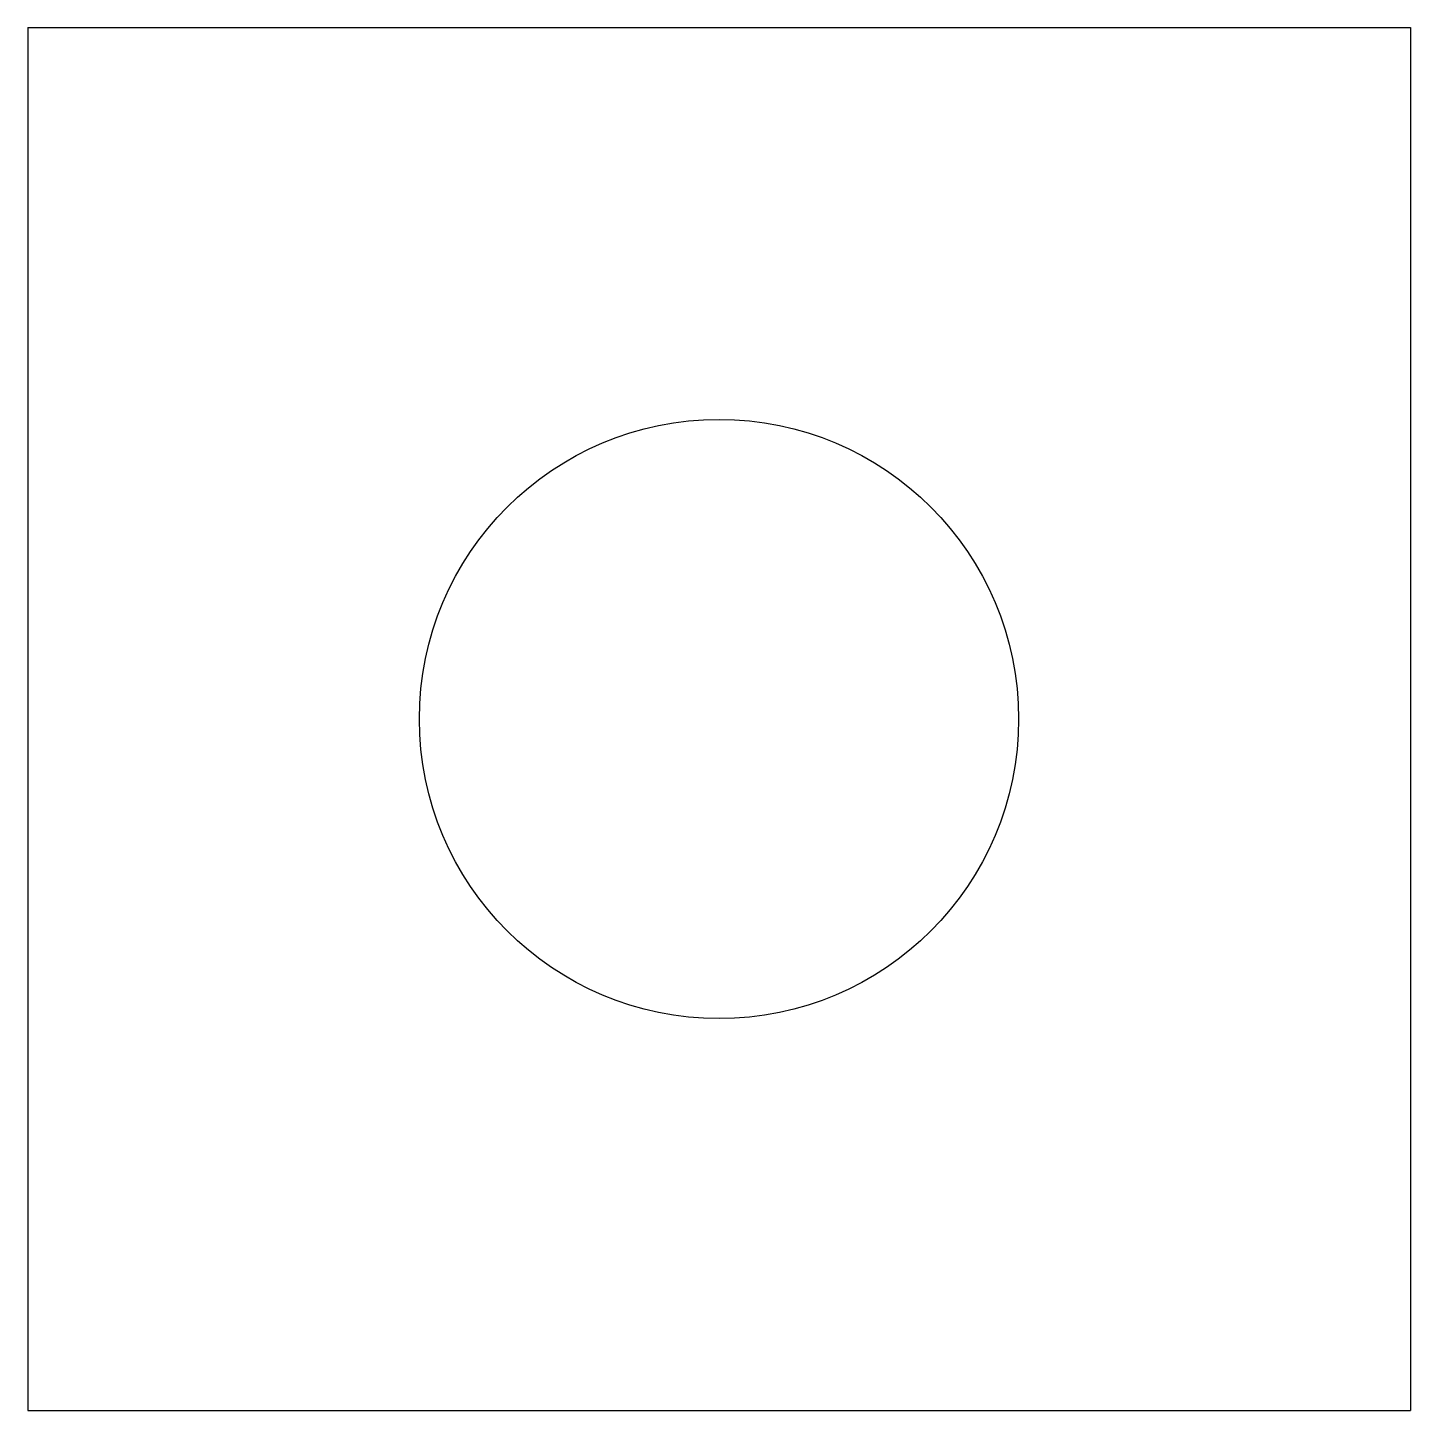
# Model space of a CAD drawing. Extents: x -65 to 65, y -56 to 56.
# Drawn here: x 52.63 to 64.63, y -36 to -24 of the extents above.
import ezdxf

# ---------------------------------------------------------------- set-up
doc = ezdxf.new("R2010")
doc.units = 0
doc.layers.add('MODELSKETCH_VISIBLE', color=7, linetype='CONTINUOUS')

msp = doc.modelspace()

# ---------------------------------------------------------------- linework, layer by layer
at = {"layer": 'MODELSKETCH_VISIBLE'}
for p, q in [((52.626, -24), (64.626, -24)), ((52.626, -24), (52.626, -36)), ((64.626, -24), (64.626, -36)), ((52.626, -36), (64.626, -36))]:
    msp.add_line(p, q, dxfattribs=at)
msp.add_circle((58.626, -30), 2.6, dxfattribs=at)

doc.saveas('drawing.dxf')
